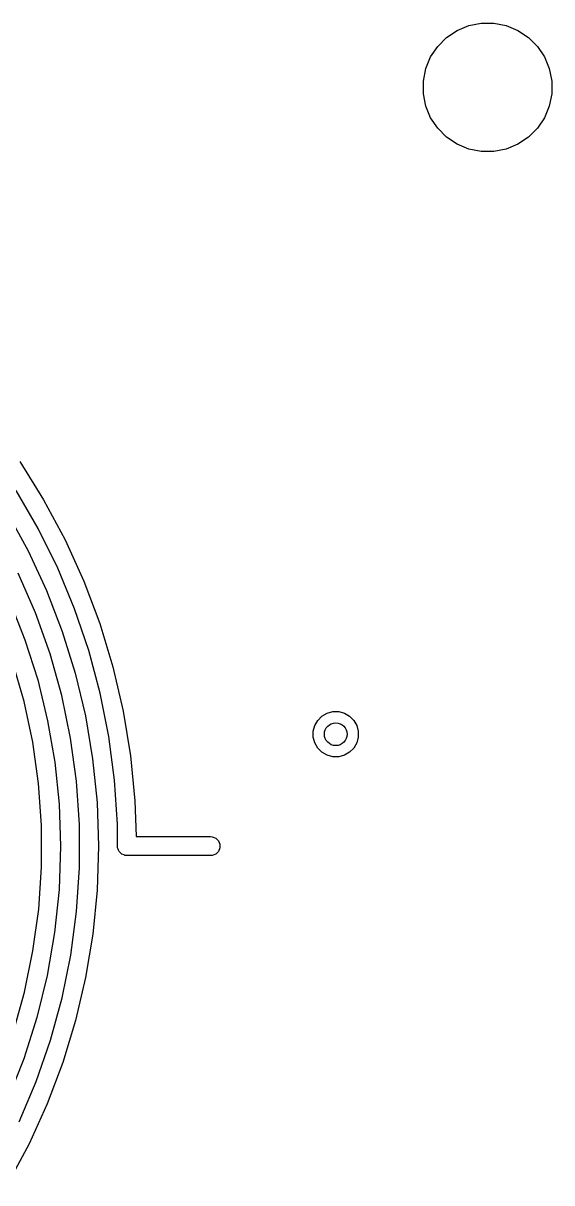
# Model space of a CAD drawing. Extents: x 25 to 275, y -107 to -24.
# Drawn here: x 207.88 to 214.85, y -69.44 to -54.15 of the extents above; entities that cross this region are included whole.
import ezdxf

# ---------------------------------------------------------------- set-up
doc = ezdxf.new("R2010")
doc.units = 0
doc.layers.add('BLACK', color=7, linetype='CONTINUOUS')

msp = doc.modelspace()

# ---------------------------------------------------------------- linework, layer by layer
at = {"layer": 'BLACK', "linetype": 'CONTINUOUS'}
for p, q in [((213.460766, -54.342941), (213.599313, -54.250367)), ((213.599313, -54.250367), (213.753258, -54.186601)), ((213.753258, -54.186601), (213.916685, -54.154093)), ((213.916685, -54.154093), (214.083315, -54.154093)), ((214.083315, -54.154093), (214.246742, -54.186601)), ((214.246742, -54.186601), (214.400687, -54.250367)), ((214.400687, -54.250367), (214.539234, -54.342941)), ((213.342941, -54.460766), (213.460766, -54.342941)), ((214.539234, -54.342941), (214.657059, -54.460766)), ((213.250367, -54.599313), (213.342941, -54.460766)), ((214.657059, -54.460766), (214.749633, -54.599313)), ((213.186601, -54.753258), (213.250367, -54.599313)), ((214.749633, -54.599313), (214.813399, -54.753258)), ((213.154093, -54.916685), (213.186601, -54.753258)), ((214.813399, -54.753258), (214.845907, -54.916685)), ((213.154093, -55.083315), (213.154093, -54.916685)), ((214.845907, -54.916685), (214.845907, -55.083315)), ((213.186601, -55.246742), (213.154093, -55.083315)), ((214.845907, -55.083315), (214.813399, -55.246742)), ((213.250367, -55.400687), (213.186601, -55.246742)), ((214.813399, -55.246742), (214.749633, -55.400687)), ((213.342941, -55.539234), (213.250367, -55.400687)), ((214.749633, -55.400687), (214.657059, -55.539234)), ((213.460766, -55.657059), (213.342941, -55.539234)), ((214.657059, -55.539234), (214.539234, -55.657059)), ((213.599313, -55.749633), (213.460766, -55.657059)), ((213.753258, -55.813399), (213.599313, -55.749633)), ((214.400687, -55.749633), (214.246742, -55.813399)), ((214.539234, -55.657059), (214.400687, -55.749633)), ((213.916685, -55.845907), (213.753258, -55.813399)), ((214.083315, -55.845907), (213.916685, -55.845907)), ((214.246742, -55.813399), (214.083315, -55.845907)), ((207.83716, -59.930422), (208.152482, -60.4375)), ((208.081244, -60.814113), (207.790706, -60.310887)), ((208.152482, -60.4375), (208.433964, -60.964116)), ((207.670964, -60.604556), (207.947975, -61.110038)), ((208.338247, -61.335263), (208.081244, -60.814113)), ((208.433964, -60.964116), (208.680401, -61.508014)), ((207.947975, -61.110038), (208.190605, -61.632893)), ((208.045626, -61.925804), (207.817662, -61.400978)), ((208.560614, -61.872106), (208.338247, -61.335263)), ((208.680401, -61.508014), (208.890737, -62.066865)), ((208.190605, -61.632893), (208.397771, -62.170786)), ((207.702342, -61.762991), (207.90587, -62.279103)), ((208.747395, -62.422343), (208.560614, -61.872106)), ((208.237244, -62.464963), (208.045626, -61.925804)), ((208.397771, -62.170786), (208.568547, -62.721315)), ((208.890737, -62.066865), (209.064073, -62.638276)), ((207.90587, -62.279103), (208.073703, -62.807901)), ((208.39162, -63.015941), (208.237244, -62.464963)), ((208.897788, -62.983619), (208.747395, -62.422343)), ((207.895736, -63.093704), (207.744135, -62.565008)), ((209.064073, -62.638276), (209.199666, -63.219801)), ((208.073703, -62.807901), (208.205058, -63.34692)), ((208.568547, -62.721315), (208.70217, -63.282021)), ((208.010088, -63.631687), (207.895736, -63.093704)), ((208.508037, -63.576171), (208.39162, -63.015941)), ((209.01115, -63.553528), (208.897788, -62.983619)), ((209.199666, -63.219801), (209.296934, -63.808948)), ((211.817372, -63.286994), (211.885195, -63.247836)), ((211.885195, -63.247836), (211.960842, -63.227567)), ((211.960842, -63.227567), (212.039158, -63.227567)), ((212.039158, -63.227567), (212.114805, -63.247836)), ((212.114805, -63.247836), (212.182628, -63.286994)), ((208.205058, -63.34692), (208.299323, -63.893646)), ((208.70217, -63.282021), (208.798043, -63.8504)), ((211.702567, -63.485842), (211.722836, -63.410195)), ((211.722836, -63.410195), (211.761994, -63.342372)), ((211.761994, -63.342372), (211.817372, -63.286994)), ((212.182628, -63.286994), (212.238006, -63.342372)), ((212.238006, -63.342372), (212.277164, -63.410195)), ((212.277164, -63.410195), (212.297433, -63.485842)), ((208.585952, -64.143038), (208.508037, -63.576171)), ((209.086996, -64.129632), (209.01115, -63.553528)), ((211.702567, -63.564158), (211.702567, -63.485842)), ((211.722836, -63.639805), (211.702567, -63.564158)), ((212.297433, -63.564158), (212.277164, -63.639805)), ((212.297433, -63.485842), (212.297433, -63.564158)), ((208.086634, -64.176337), (208.010088, -63.631687)), ((211.761994, -63.707628), (211.722836, -63.639805)), ((211.817372, -63.763006), (211.761994, -63.707628)), ((212.238006, -63.707628), (212.182628, -63.763006)), ((212.277164, -63.639805), (212.238006, -63.707628)), ((208.798043, -63.8504), (208.855739, -64.423914)), ((209.296934, -63.808948), (209.355463, -64.403196)), ((211.885195, -63.802164), (211.817372, -63.763006)), ((211.960842, -63.822433), (211.885195, -63.802164)), ((212.039158, -63.822433), (211.960842, -63.822433)), ((212.114805, -63.802164), (212.039158, -63.822433)), ((212.182628, -63.763006), (212.114805, -63.802164)), ((208.299323, -63.893646), (208.356059, -64.44553)), ((208.125, -64.724999), (208.086634, -64.176337)), ((208.625, -64.713901), (208.585952, -64.143038)), ((209.125, -64.709463), (209.086996, -64.129632)), ((208.356059, -64.44553), (208.375, -65)), ((208.855739, -64.423914), (208.875, -65)), ((209.355463, -64.403196), (209.370908, -64.875)), ((208.125, -65), (208.125, -64.724999)), ((208.625, -65), (208.625, -64.713901)), ((209.125, -65), (209.125, -64.709463)), ((209.370908, -64.875), (210.35, -64.875)), ((210.35, -64.875), (210.374386, -64.877402)), ((210.374386, -64.877402), (210.419446, -64.896066)), ((210.419446, -64.896066), (210.453934, -64.930554)), ((210.453934, -64.930554), (210.472598, -64.975614)), ((208.125, -65.277558), (208.125, -65)), ((208.375, -65), (208.355476, -65.57153)), ((208.625, -65.288365), (208.625, -65)), ((208.875, -65), (208.855998, -65.580453)), ((209.127402, -65.010523), (209.125, -65)), ((209.127402, -65.024386), (209.127402, -65.010523)), ((209.134449, -65.041401), (209.127402, -65.024386)), ((209.137379, -65.054235), (209.134449, -65.041401)), ((209.142344, -65.060461), (209.137379, -65.054235)), ((209.146066, -65.069446), (209.142344, -65.060461)), ((209.163066, -65.086446), (209.146066, -65.069446)), ((209.172064, -65.097729), (209.163066, -65.086446)), ((209.176471, -65.099851), (209.172064, -65.097729)), ((209.180554, -65.103934), (209.176471, -65.099851)), ((209.211968, -65.116945), (209.180554, -65.103934)), ((210.419446, -65.103934), (210.374386, -65.122598)), ((210.453934, -65.069446), (210.419446, -65.103934)), ((210.472598, -65.024386), (210.453934, -65.069446)), ((210.472598, -64.975614), (210.472598, -65.024386)), ((209.222185, -65.121866), (209.211968, -65.116945)), ((209.223847, -65.121866), (209.222185, -65.121866)), ((209.225614, -65.122598), (209.223847, -65.121866)), ((209.25, -65.125), (209.225614, -65.122598)), ((210.35, -65.125), (209.25, -65.125)), ((210.374386, -65.122598), (210.35, -65.125)), ((208.087117, -65.831381), (208.125, -65.277558)), ((208.586478, -65.863808), (208.625, -65.288365)), ((208.355476, -65.57153), (208.296995, -66.140396)), ((208.855998, -65.580453), (208.799073, -66.15842)), ((208.011529, -66.381327), (208.087117, -65.831381)), ((208.509608, -66.435392), (208.586478, -65.863808)), ((208.296995, -66.140396), (208.199829, -66.703944)), ((208.799073, -66.15842), (208.704469, -66.731427)), ((207.898587, -66.924833), (208.011529, -66.381327)), ((208.394731, -67.000566), (208.509608, -66.435392)), ((208.199829, -66.703944), (208.064432, -67.259548)), ((208.704469, -66.731427), (208.572592, -67.297019)), ((207.748818, -67.459364), (207.898587, -66.924833)), ((208.242362, -67.556805), (208.394731, -67.000566)), ((208.064432, -67.259548), (207.891435, -67.804617)), ((208.572592, -67.297019), (208.404005, -67.852775)), ((208.05318, -68.101624), (208.242362, -67.556805)), ((207.891435, -67.804617), (207.681645, -68.336609)), ((208.404005, -67.852775), (208.199431, -68.396315)), ((207.82803, -68.632591), (208.05318, -68.101624)), ((208.199431, -68.396315), (207.959746, -68.925312)), ((207.959746, -68.925312), (207.685975, -69.4375))]:
    msp.add_line(p, q, dxfattribs=at)
at = {"layer": 'BLACK'}
msp.add_circle((212, -63.525), 0.15, dxfattribs=at)

doc.saveas('drawing.dxf')
